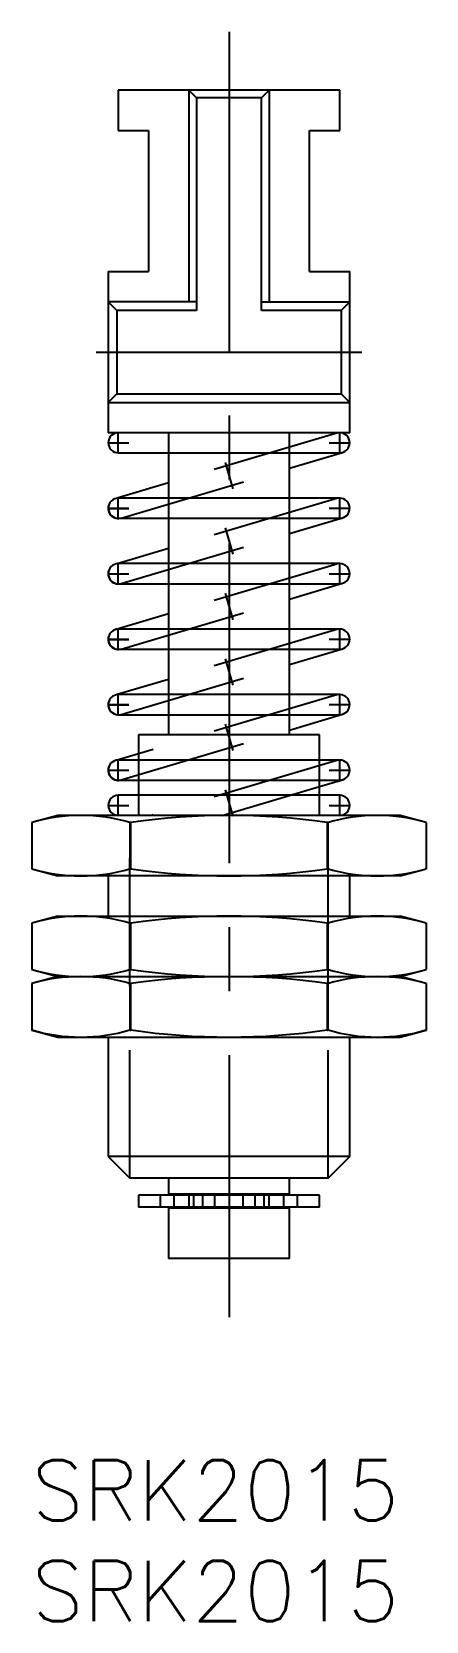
# Model space of a CAD drawing. Extents: x 0 to 19.6, y -8 to 70.9.
import ezdxf

# ---------------------------------------------------------------- set-up
doc = ezdxf.new("R2010")
doc.units = 0
doc.header["$LTSCALE"] = 0.5
doc.linetypes.add('CENTER', pattern=[50.8, 31.75, -6.35, 6.35, -6.35])
doc.linetypes.add('DASHED', pattern=[19.05, 12.7, -6.35])
for name, color, linetype in [('MSM_CENTER', 1, 'CENTER'), ('MSM_CONTINUOUS', 7, 'CONTINUOUS'), ('MSM_DASHED', 4, 'DASHED'), ('MSM_NARROW', 5, 'CONTINUOUS'), ('MSM_PART_NUMBER', 7, 'CONTINUOUS')]:
    doc.layers.add(name, color=color, linetype=linetype)
doc.styles.get("Standard").update_dxf_attribs({"font": 'txt.shx', "height": 3, "bigfont": 'bigfont.shx'})

msp = doc.modelspace()

# ---------------------------------------------------------------- linework, layer by layer
at = {"layer": 'MSM_CENTER'}
for p, q in [((9.8, 70.9), (9.8, 7.1)), ((3.2, 55), (16.4, 55)), ((3.775, 50.5), (4.825, 50.5)), ((4.3, 49.975), (4.3, 51.025)), ((14.775, 50.5), (15.825, 50.5)), ((15.3, 49.975), (15.3, 51.025)), ((9.604, 49.526), (9.992, 48.215)), ((4.296, 46.715), (4.296, 47.765)), ((4.3, 46.725), (4.3, 47.775)), ((15.3, 46.725), (15.3, 47.775)), ((3.771, 47.24), (4.821, 47.24)), ((3.775, 47.25), (4.825, 47.25)), ((14.775, 47.25), (15.825, 47.25)), ((9.604, 46.276), (9.992, 44.965)), ((4.296, 43.465), (4.296, 44.515)), ((4.3, 43.475), (4.3, 44.525)), ((15.3, 43.475), (15.3, 44.525)), ((3.771, 43.99), (4.821, 43.99)), ((3.775, 44), (4.825, 44)), ((14.775, 44), (15.825, 44)), ((9.604, 43.026), (9.992, 41.715)), ((4.296, 40.215), (4.296, 41.265)), ((4.3, 40.225), (4.3, 41.275)), ((15.3, 40.225), (15.3, 41.275)), ((3.771, 40.74), (4.821, 40.74)), ((3.775, 40.75), (4.825, 40.75)), ((14.775, 40.75), (15.825, 40.75)), ((9.604, 39.776), (9.992, 38.465)), ((4.296, 36.965), (4.296, 38.015)), ((4.3, 36.975), (4.3, 38.025)), ((15.3, 36.975), (15.3, 38.025)), ((3.771, 37.49), (4.821, 37.49)), ((3.775, 37.5), (4.825, 37.5)), ((14.775, 37.5), (15.825, 37.5)), ((9.604, 36.526), (9.992, 35.215)), ((4.296, 33.715), (4.296, 34.765)), ((4.3, 33.725), (4.3, 34.775)), ((15.3, 33.725), (15.3, 34.775)), ((3.771, 34.24), (4.821, 34.24)), ((3.775, 34.25), (4.825, 34.25)), ((14.775, 34.25), (15.825, 34.25)), ((9.604, 33.276), (9.992, 31.965)), ((3.775, 32.5), (4.825, 32.5)), ((4.3, 31.975), (4.3, 33.025)), ((14.775, 32.5), (15.825, 32.5)), ((15.3, 31.975), (15.3, 33.025))]:
    msp.add_line(p, q, dxfattribs=at)
at = {"layer": 'MSM_CONTINUOUS'}
for p, q in [((4.3, 68), (4.3, 66)), ((15.3, 68), (4.3, 68)), ((7.8, 68), (8.179, 67.621)), ((11.421, 67.621), (11.8, 68)), ((15.3, 66), (15.3, 68)), ((8.179, 67.621), (8.179, 57.064)), ((11.421, 67.621), (8.179, 67.621)), ((11.421, 57.067), (11.421, 67.621)), ((4.3, 66), (5.8, 66)), ((5.8, 66), (5.8, 59)), ((13.8, 59), (13.8, 66)), ((13.8, 66), (15.3, 66)), ((3.8, 59), (3.8, 51)), ((3.8, 59), (5.8, 59)), ((13.8, 59), (15.8, 59)), ((15.8, 51), (15.8, 59)), ((4.233, 57.067), (3.8, 57.5)), ((8.182, 57.067), (4.233, 57.067)), ((4.233, 57.067), (4.233, 52.933)), ((15.367, 57.067), (11.42, 57.067)), ((15.8, 57.5), (15.367, 57.067)), ((15.367, 57.067), (15.367, 52.933)), ((3.8, 52.5), (4.233, 52.933)), ((4.233, 52.933), (15.367, 52.933)), ((15.367, 52.933), (15.8, 52.5)), ((15.8, 51), (3.8, 51)), ((4.3, 50), (15.3, 50)), ((6.8, 50), (6.8, 47.75)), ((12.8, 49.238), (15.442, 50.021)), ((12.8, 47.75), (12.8, 50)), ((6.8, 48.504), (4.246, 47.747)), ((15.3, 47.75), (4.3, 47.75)), ((4.3, 46.75), (15.3, 46.75)), ((6.8, 46.75), (6.8, 44.5)), ((12.8, 45.988), (15.442, 46.771)), ((12.8, 44.5), (12.8, 46.75)), ((6.8, 45.254), (4.246, 44.497)), ((15.3, 44.5), (4.3, 44.5)), ((4.3, 43.5), (15.3, 43.5)), ((6.8, 43.5), (6.8, 41.25)), ((12.8, 42.738), (15.442, 43.521)), ((12.8, 41.25), (12.8, 43.5)), ((6.8, 42.004), (4.246, 41.247)), ((15.3, 41.25), (4.3, 41.25)), ((4.3, 40.25), (15.3, 40.25)), ((6.8, 40.25), (6.8, 38)), ((12.8, 39.488), (15.442, 40.271)), ((12.8, 38), (12.8, 40.25)), ((6.8, 38.754), (4.246, 37.997)), ((15.3, 38), (4.3, 38)), ((4.3, 37), (15.3, 37)), ((6.8, 37), (6.8, 36)), ((12.8, 36.238), (15.442, 37.021)), ((12.8, 36), (12.8, 37)), ((5.3, 36), (5.3, 34.75)), ((14.3, 36), (5.3, 36)), ((14.3, 34.75), (14.3, 36)), ((5.3, 35.059), (4.246, 34.747)), ((15.3, 34.75), (4.3, 34.75)), ((4.3, 33.75), (15.3, 33.75)), ((5.3, 33.75), (5.3, 33)), ((14.3, 33.432), (15.442, 33.771)), ((14.3, 33), (14.3, 33.75)), ((15.3, 33), (4.3, 33)), ((1.3, 32), (0, 31.652)), ((0, 31.652), (0, 29.348)), ((18.3, 32), (1.3, 32)), ((4.878, 31.652), (4.878, 29.348)), ((4.923, 31.652), (4.878, 31.652)), ((4.923, 29.348), (4.923, 31.652)), ((14.677, 31.652), (14.677, 29.348)), ((14.722, 31.652), (14.677, 31.652)), ((14.722, 29.348), (14.722, 31.652)), ((19.6, 31.652), (18.3, 32)), ((19.6, 31.652), (19.6, 29.348)), ((0, 29.348), (1.3, 29)), ((4.923, 29.348), (4.878, 29.348)), ((14.722, 29.348), (14.677, 29.348)), ((18.3, 29), (19.6, 29.348)), ((18.3, 29), (1.3, 29)), ((3.8, 29), (3.8, 27)), ((15.8, 27), (15.8, 29)), ((1.3, 27), (0, 26.652)), ((1.3, 27), (18.3, 27)), ((19.6, 26.652), (18.3, 27)), ((0, 26.652), (0, 24.348)), ((4.878, 26.652), (4.923, 26.652)), ((4.878, 26.652), (4.878, 24.348)), ((4.923, 24.348), (4.923, 26.652)), ((14.677, 26.652), (14.722, 26.652)), ((14.677, 26.652), (14.677, 24.348)), ((14.722, 24.348), (14.722, 26.652)), ((19.6, 26.652), (19.6, 24.348)), ((0, 24.348), (1.3, 24)), ((1.3, 24), (0, 23.652)), ((1.3, 24), (18.3, 24)), ((4.878, 24.348), (4.923, 24.348)), ((14.677, 24.348), (14.722, 24.348)), ((18.3, 24), (19.6, 24.348)), ((19.6, 23.652), (18.3, 24)), ((0, 23.652), (0, 21.348)), ((4.878, 23.652), (4.878, 21.348)), ((4.878, 23.652), (4.923, 23.652)), ((4.923, 21.348), (4.923, 23.652)), ((14.677, 23.652), (14.722, 23.652)), ((14.677, 23.652), (14.677, 21.348)), ((14.722, 21.348), (14.722, 23.652)), ((19.6, 23.652), (19.6, 21.348)), ((0, 21.348), (1.3, 21)), ((4.878, 21.348), (4.923, 21.348)), ((14.677, 21.348), (14.722, 21.348)), ((18.3, 21), (19.6, 21.348)), ((1.3, 21), (18.3, 21)), ((3.8, 21), (3.8, 15.073)), ((15.8, 15.073), (15.8, 21)), ((3.8, 15.073), (4.873, 14)), ((15.8, 15.073), (3.8, 15.073)), ((14.727, 14), (15.8, 15.073)), ((14.727, 14), (4.873, 14)), ((6.8, 14), (6.8, 13.2)), ((12.8, 13.2), (12.8, 14)), ((5.3, 13.15), (5.3, 12.55)), ((14.3, 13.15), (5.3, 13.15)), ((12.8, 13.2), (6.8, 13.2)), ((7.8, 13.2), (7.8, 13.15)), ((11.8, 13.15), (11.8, 13.2)), ((14.3, 12.55), (14.3, 13.15)), ((14.3, 12.55), (5.3, 12.55)), ((6.8, 12.5), (6.8, 10)), ((12.8, 12.5), (6.8, 12.5)), ((7.8, 12.55), (7.8, 12.5)), ((11.8, 12.5), (11.8, 12.55)), ((12.8, 10), (12.8, 12.5)), ((12.8, 10), (6.8, 10))]:
    msp.add_line(p, q, dxfattribs=at)
for centre, radius, start, end in [((4.3, 50.5), 0.5, 90, 270), ((15.3, 50.5), 0.5, 270, 90), ((4.296, 47.24), 0.5, 154.69973, 281.28359), ((4.3, 47.25), 0.5, 90, 270), ((15.3, 47.25), 0.5, 270, 90), ((4.296, 43.99), 0.5, 154.69973, 281.28359), ((4.3, 44), 0.5, 90, 270), ((15.3, 44), 0.5, 270, 90), ((4.3, 40.75), 0.5, 90, 270), ((15.3, 40.75), 0.5, 270, 90), ((4.296, 40.74), 0.5, 154.69973, 281.28359), ((4.3, 37.5), 0.5, 90, 270), ((15.3, 37.5), 0.5, 270, 90), ((4.296, 37.49), 0.5, 154.69973, 281.28359), ((4.3, 34.25), 0.5, 90, 270), ((15.3, 34.25), 0.5, 270, 90), ((4.296, 34.24), 0.5, 154.69973, 281.28359), ((4.3, 32.5), 0.5, 90, 270), ((15.3, 32.5), 0.5, 270, 90), ((2.439, 23.289), 8.711, 73.74262, 106.25738), ((9.8, -2.322), 34.322, 81.83014, 98.16986), ((17.161, 23.289), 8.711, 73.74251, 106.25749), ((2.439, 37.711), 8.711, 253.74262, 286.25738), ((9.8, 63.322), 34.322, 261.83014, 278.16986), ((17.161, 37.711), 8.711, 253.74251, 286.25749), ((2.439, 18.289), 8.711, 73.74262, 106.25738), ((9.8, -7.322), 34.322, 81.83014, 98.16986), ((17.161, 18.289), 8.711, 73.74262, 106.25738), ((2.439, 32.711), 8.711, 253.74262, 286.25738), ((2.439, 15.289), 8.711, 73.74251, 106.25749), ((9.8, 58.322), 34.322, 261.83014, 278.16986), ((9.8, -10.322), 34.322, 81.83014, 98.16986), ((17.161, 32.711), 8.711, 253.74262, 286.25738), ((17.161, 15.29), 8.71, 73.74012, 106.25988), ((2.439, 29.711), 8.711, 253.74251, 286.25749), ((9.8, 55.322), 34.322, 261.83014, 278.16986), ((17.161, 29.711), 8.711, 253.74262, 286.25738)]:
    msp.add_arc(centre, radius, start, end, dxfattribs=at)
at = {"layer": 'MSM_DASHED'}
for p, q in [((6.8, 51), (6.8, 50)), ((15.158, 50.979), (6.8, 48.504)), ((12.8, 50), (12.8, 51)), ((4.438, 46.761), (12.8, 49.238)), ((4.246, 47.747), (4.154, 47.72)), ((6.8, 47.75), (6.8, 46.75)), ((15.158, 47.729), (6.8, 45.254)), ((12.8, 46.75), (12.8, 47.75)), ((4.438, 43.511), (12.8, 45.988)), ((6.8, 44.5), (6.8, 43.5)), ((15.158, 44.479), (6.8, 42.004)), ((12.8, 43.5), (12.8, 44.5)), ((4.438, 40.261), (12.8, 42.738)), ((4.246, 41.247), (4.154, 41.22)), ((6.8, 41.25), (6.8, 40.25)), ((15.158, 41.229), (6.8, 38.754)), ((12.8, 40.25), (12.8, 41.25)), ((4.438, 37.011), (12.8, 39.488)), ((4.246, 37.997), (4.154, 37.97)), ((15.158, 37.979), (5.3, 35.059)), ((6.8, 38), (6.8, 37)), ((12.8, 37), (12.8, 38)), ((4.438, 33.761), (12.8, 36.238)), ((4.246, 34.747), (4.154, 34.72)), ((5.3, 34.75), (5.3, 33.75)), ((15.158, 34.729), (5.944, 32)), ((14.3, 33.75), (14.3, 34.75)), ((9.465, 32), (14.3, 33.432)), ((5.3, 33), (5.3, 32)), ((14.3, 32), (14.3, 33)), ((4.873, 14), (4.873, 32)), ((14.727, 14), (14.727, 32)), ((6.4, 12.55), (6.4, 13.15)), ((7.082, 12.55), (7.082, 13.15)), ((7.8, 13.15), (7.8, 12.55)), ((8.05, 12.55), (8.05, 13.15)), ((8.5, 12.55), (8.5, 13.15)), ((9.1, 12.55), (9.1, 13.15)), ((10.5, 12.55), (10.5, 13.15)), ((11.1, 12.55), (11.1, 13.15)), ((11.55, 12.55), (11.55, 13.15)), ((11.8, 12.55), (11.8, 13.15)), ((12.518, 12.55), (12.518, 13.15)), ((13.2, 12.55), (13.2, 13.15))]:
    msp.add_line(p, q, dxfattribs=at)
at = {"layer": 'MSM_NARROW'}
for p, q in [((7.8, 68), (7.8, 57.5)), ((11.8, 68), (11.8, 57.5)), ((8.179, 57.5), (3.8, 57.5)), ((11.421, 57.5), (15.8, 57.5)), ((3.8, 52.5), (15.8, 52.5))]:
    msp.add_line(p, q, dxfattribs=at)

# ---------------------------------------------------------------- texts
at = {"layer": 'MSM_PART_NUMBER'}
for p in [(0, -3), (0, -8)]:
    msp.add_text('SRK2015', height=3, dxfattribs=at).set_placement(p)

doc.saveas('drawing.dxf')
